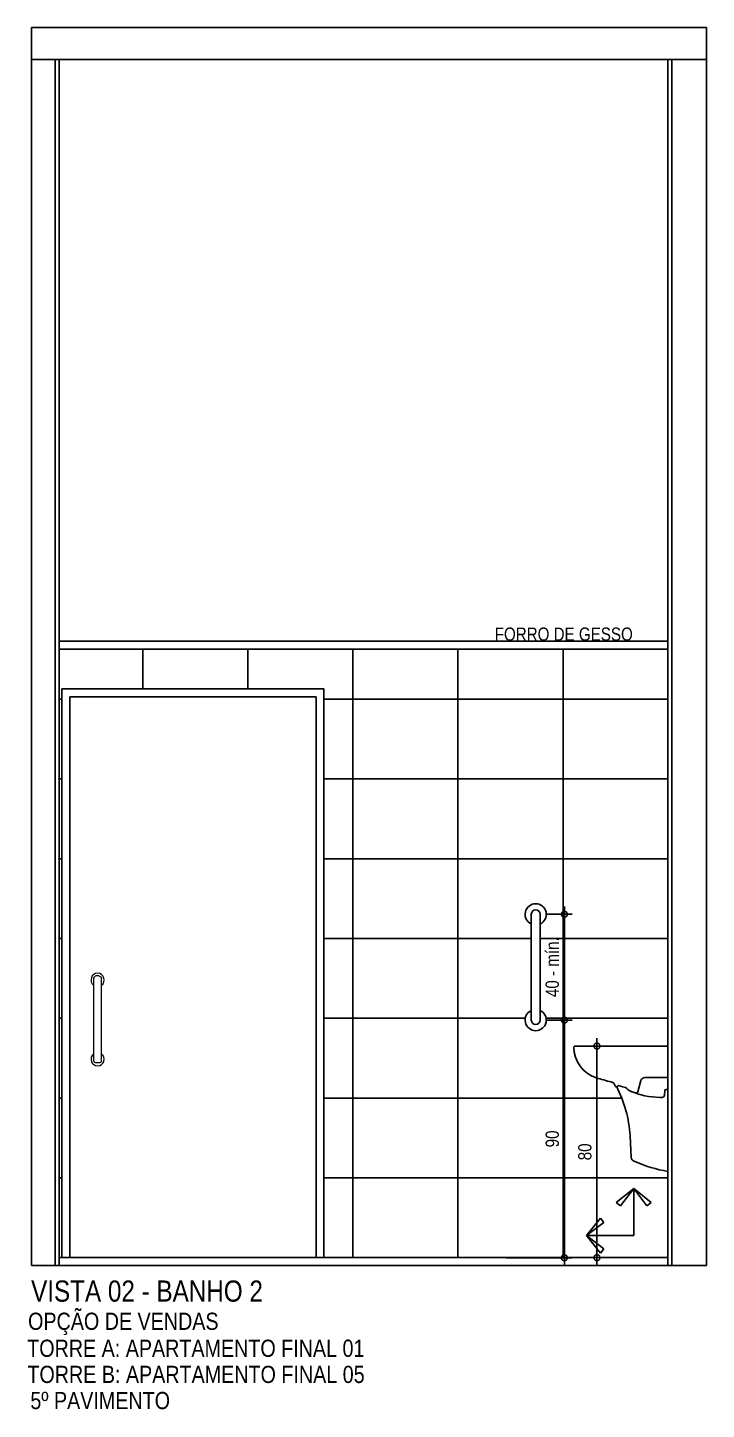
# Model space of a CAD drawing. Header units: metres. Extents: x 3 to 168, y -142 to 28.
# Drawn here: x 111.57 to 114.14, y -65.23 to -60 of the extents above; entities that cross this region are included whole.
import ezdxf

# ---------------------------------------------------------------- set-up
doc = ezdxf.new("R2010")
doc.units = ezdxf.units.M
for name, color, linetype in [('ARQ-ALV ACAB', 4, 'Continuous'), ('ARQ-ALV OSSO', 5, 'Continuous'), ('ARQ-AUX1', 1, 'Continuous'), ('ARQ-AUX2', 2, 'Continuous'), ('ARQ-CAX', 1, 'Continuous'), ('ARQ-CERÂMICA', 7, 'Continuous'), ('ARQ-DIM', 2, 'Continuous'), ('ARQ-HID', 2, 'Continuous'), ('ARQ-TXT', 2, 'Continuous')]:
    doc.layers.add(name, color=color, linetype=linetype)
doc.layers.add('ARQ-POR', color=1, linetype='Continuous', lineweight=20)
doc.styles.add('Adesa', font='ARIALN.TTF')
doc.dimstyles.new('ADESA 1-0025', dxfattribs={"dimtxt": 0.05, "dimasz": 0.045, "dimexe": 0.03, "dimexo": 0.04, "dimgap": 0.02, "dimtad": 1, "dimtoh": 1, "dimdec": 0, "dimlfac": 100, "dimzin": 4, "dimtxsty": 'Adesa', "dimblk": 'DOTSMALL', "dimcen": 1, "dimdle": 0.03, "dimclrd": 1, "dimclre": 1, "dimclrt": 256, "dimazin": 1, "dimtm": 1e-09, "dimtfac": 1, "dimtdec": 0, "dimtix": 1, "dimtmove": 2, "dimatfit": 0, "dimldrblk": 'DOTSMALL', "dimfxl": 0.8, "dimtvp": 2, "dimtolj": 1, "dimtzin": 0, "dimarcsym": 0})

# ---------------------------------------------------------------- blocks, each defined once
blk = doc.blocks.new('A$C5FB24879')
for p, q in [((0, 0.2579), (0, 0.4299)), ((0, 0.4299), (0.0144, 0.4299)), ((0, 0.2579), (0, -0.0437)), ((0.1435, 0.0907), (0.1391, 0.0084))]:
    blk.add_line(p, q)
blk.add_lwpolyline([(0.351, 0.4299, -0.439815), (0.3554, 0.426, -0.331931), (0.2709, 0.3099, -0.01466), (0.2144, 0.2942, 0.272731), (0.1998, 0.28, -0.743106), (0.1903, 0.2787, 0.372784), (0.1868, 0.2804, -0.001465), (0.1839, 0.2795, -0.012311), (0.1601, 0.2734, -0.169504), (0.1191, 0.2529, -0.348371), (0.1136, 0.257), (0.1022, 0.2997, 0.339603), (0.0877, 0.3108), (0, 0.3108)], format="xyb")
blk.add_lwpolyline([(0.3515, 0.4299), (0.0145, 0.4299)])
at = {"ltscale": 0.041515}
blk.add_lwpolyline([(0.1413, 0.2594, -0.10405), (0.0305, 0.236), (0.0222, 0.236, -0.385314), (0.0132, 0.2441), (0.0114, 0.2624, 0.385314), (0.0074, 0.266), (0.003, 0.266, 0.414214), (0, 0.263)], format="xyb", dxfattribs=at)
for centre, radius, start, end in [((0.5931, 0.0669), 0.4502, 152.1142, 176.9756), ((0.1241, 0.0092), 0.015, 285.4438, 356.9759), ((-0.0786, 0.4503), 0.5003, 279.0396, 294.3691)]:
    blk.add_arc(centre, radius, start, end)
blk = doc.blocks.new('_DotSmall')
at = {"color": 0, "linetype": 'ByBlock', "const_width": 0.5}
blk.add_lwpolyline([(-0.0625, 0, 1), (0.0625, 0, 1)], format="xyb", close=True, dxfattribs=at)
blk = doc.blocks.new('*D459')
at = {"layer": 'ARQ-DIM', "color": 1, "lineweight": -2, "transparency": 16777216}
for p, q in [((113.7251, -63.8246), (113.7251, -64.6846)), ((113.7706, -63.8546), (113.6951, -63.8546)), ((113.7706, -64.6546), (113.6951, -64.6546))]:
    blk.add_line(p, q, dxfattribs=at)
at = {"layer": 'Defpoints', "color": 0, "transparency": 16777216}
for p in [(113.8106, -63.8546), (113.7251, -64.6546), (113.8106, -64.6546)]:
    blk.add_point(p, dxfattribs=at)
at = {"layer": 'ARQ-DIM', "color": 1, "lineweight": -2, "transparency": 16777216, "xscale": 0.045, "yscale": 0.045, "zscale": 0.045}
for p, rotation in [((113.7251, -63.8546), 90), ((113.7251, -64.6546), 270)]:
    blk.add_blockref('_DotSmall', p, dxfattribs=dict(at, rotation=rotation))
at = {"layer": 'ARQ-DIM', "transparency": 16777216, "insert": (113.6796, -64.2546), "char_height": 0.05, "attachment_point": 5, "rotation": 90, "style": 'Adesa'}
blk.add_mtext('\\A1;80', dxfattribs=at)
blk = doc.blocks.new('*U275')
for p, q in [((-0.03, 0.0165), (0.37, 0.0165)), ((-0.03, -0.0165), (0.37, -0.0165))]:
    blk.add_line(p, q)
for centre, radius, start, end in [((-0.03, 0), 0.04, 24.362, 335.638), ((-0.03, 0), 0.0165, 90, 270), ((0.37, 0), 0.04, 204.362, 155.638), ((0.37, 0), 0.0165, 270, 90)]:
    blk.add_arc(centre, radius, start, end)
blk = doc.blocks.new('*D460')
at = {"layer": 'ARQ-DIM', "color": 1, "lineweight": -2, "transparency": 16777216}
for p, q in [((113.5337, -63.7565), (113.6321, -63.7565)), ((113.6021, -63.7265), (113.6021, -64.6849)), ((113.3824, -64.6549), (113.6321, -64.6549))]:
    blk.add_line(p, q, dxfattribs=at)
at = {"layer": 'Defpoints', "color": 0, "transparency": 16777216}
for p in [(113.4937, -63.7565, -0.0002), (113.3424, -64.6549, -0.0001), (113.6021, -64.6549)]:
    blk.add_point(p, dxfattribs=at)
at = {"layer": 'ARQ-DIM', "color": 1, "lineweight": -2, "transparency": 16777216, "xscale": 0.045, "yscale": 0.045, "zscale": 0.045}
for p, rotation in [((113.6021, -63.7565), 90), ((113.6021, -64.6549), 270)]:
    blk.add_blockref('_DotSmall', p, dxfattribs=dict(at, rotation=rotation))
at = {"layer": 'ARQ-DIM', "transparency": 16777216, "insert": (113.5565, -64.2057), "char_height": 0.05, "attachment_point": 5, "rotation": 90, "style": 'Adesa'}
blk.add_mtext('\\A1;90', dxfattribs=at)
blk = doc.blocks.new('*D461')
at = {"layer": 'ARQ-DIM', "color": 1, "lineweight": -2, "transparency": 16777216}
for p, q in [((113.5337, -63.3565), (113.6321, -63.3565)), ((113.6021, -63.3265), (113.6021, -63.7865)), ((113.5372, -63.7565), (113.6321, -63.7565))]:
    blk.add_line(p, q, dxfattribs=at)
at = {"layer": 'Defpoints', "color": 0, "transparency": 16777216}
for p in [(113.4937, -63.3565, -0.0002), (113.4972, -63.7565, -0.0001), (113.6021, -63.7565)]:
    blk.add_point(p, dxfattribs=at)
at = {"layer": 'ARQ-DIM', "color": 1, "lineweight": -2, "transparency": 16777216, "xscale": 0.045, "yscale": 0.045, "zscale": 0.045}
for p, rotation in [((113.6021, -63.3565), 90), ((113.6021, -63.7565), 270)]:
    blk.add_blockref('_DotSmall', p, dxfattribs=dict(at, rotation=rotation))
at = {"layer": 'ARQ-DIM', "transparency": 16777216, "insert": (113.5565, -63.5565), "char_height": 0.05, "attachment_point": 5, "rotation": 90, "style": 'Adesa'}
blk.add_mtext('\\A1;40 - mín.', dxfattribs=at)
blk = doc.blocks.new('Seta para pag.piso')
for p, q in [((0, 0.1126), (-0.0418, 0.0796)), ((0, 0.1126), (-0.0312, 0.0715)), ((0, 0.1126), (0, 0)), ((0, 0.1126), (0.0418, 0.0795)), ((0, 0.1126), (0.0312, 0.0715)), ((-0.0418, 0.0796), (-0.0312, 0.0715)), ((0.0418, 0.0795), (0.0312, 0.0715)), ((-0.1126, 0), (-0.0795, 0.0418)), ((-0.0795, 0.0418), (-0.0715, 0.0312)), ((-0.1126, 0), (-0.0715, 0.0312)), ((-0.1126, 0), (0, 0)), ((-0.1126, 0), (-0.0796, -0.0418)), ((-0.1126, 0), (-0.0715, -0.0312)), ((-0.0796, -0.0418), (-0.0715, -0.0312))]:
    blk.add_line(p, q)
blk = doc.blocks.new('AREAS MOLHADAS')
at = {"layer": 'ARQ-CERÂMICA'}
h = blk.add_hatch(dxfattribs=at)
h.set_pattern_fill('LINE', color=256, scale=0.095)
h.set_pattern_definition([(0, (113.9936, -64.65463), (0, 0.301625), [])])
h.paths.add_polyline_path([(113.9936, -62.3546), (111.6936, -62.3546), (111.6936, -64.6546), (111.7036, -64.6546), (111.7036, -62.5046), (112.6936, -62.5046), (112.6936, -64.6546), (113.9936, -64.6546), (113.9936, -64.3283, -0.066988), (113.8658, -64.2899, -0.328544), (113.8545, -64.2762), (113.8501, -64.1939, 0.107828), (113.7994, -64.0087, -0.406522), (113.7938, -64.0046, 0.272731), (113.7792, -63.9904, -0.014652), (113.7227, -63.9747, -0.331998), (113.6382, -63.8586, -0.4005), (113.6421, -63.8546), (113.979, -63.8546), (113.9936, -63.8546)])
h.paths.add_polyline_path([(113.5102, -63.3929), (113.5102, -63.72, -4.632624), (113.4772, -63.72), (113.4772, -63.3929, -4.632624)], flags=16)
h.paths.add_polyline_path([(113.7314, -64.2987), (113.7314, -64.21), (113.6273, -64.21), (113.6273, -64.2987)], flags=24)
h.paths.add_polyline_path([(113.6083, -64.2498), (113.6083, -64.1611), (113.5042, -64.1611), (113.5042, -64.2498)], flags=24)
h.paths.add_polyline_path([(113.6083, -63.6799), (113.6083, -63.4288), (113.5042, -63.4288), (113.5042, -63.6799)], flags=24)
h = blk.add_hatch(dxfattribs=at)
h.set_pattern_fill('LINE', color=256, scale=0.125, angle=90)
h.set_pattern_definition([(90, (113.9936, -64.65463), (-0.396875, 2e-17), [])])
h.paths.add_polyline_path([(113.9936, -62.3546), (111.6936, -62.3546), (111.6936, -64.6546), (111.7036, -64.6546), (111.7036, -62.5046), (112.6936, -62.5046), (112.6936, -64.6546), (113.9936, -64.6546), (113.9936, -64.3283, -0.066988), (113.8658, -64.2899, -0.328544), (113.8545, -64.2762), (113.8501, -64.1939, 0.107828), (113.7994, -64.0087, -0.406522), (113.7938, -64.0046, 0.272731), (113.7792, -63.9904, -0.014652), (113.7227, -63.9747, -0.331998), (113.6382, -63.8586, -0.4005), (113.6421, -63.8546), (113.979, -63.8546), (113.9936, -63.8546)])
h.paths.add_polyline_path([(113.5102, -63.3929), (113.5102, -63.72, -4.632624), (113.4772, -63.72), (113.4772, -63.3929, -4.632624)], flags=16)
h.paths.add_polyline_path([(113.7314, -64.2987), (113.7314, -64.21), (113.6273, -64.21), (113.6273, -64.2987)], flags=24)
h.paths.add_polyline_path([(113.6083, -64.2498), (113.6083, -64.1611), (113.5042, -64.1611), (113.5042, -64.2498)], flags=24)
h.paths.add_polyline_path([(113.6083, -63.6799), (113.6083, -63.4288), (113.5042, -63.4288), (113.5042, -63.6799)], flags=24)
at = {"layer": 'ARQ-ALV ACAB'}
for p, q in [((111.6936, -64.6846, 0), (111.6936, -60.1246, 0)), ((113.9936, -64.6846, 0), (113.9936, -60.1246, 0)), ((111.6936, -64.6546, 0), (113.9936, -64.6546, 0))]:
    blk.add_line(p, q, dxfattribs=at)
at = {"layer": 'ARQ-ALV OSSO'}
for p, q in [((111.5886, -64.6846, 0), (111.5886, -60.1246, 0)), ((111.6786, -64.6846, 0), (111.6786, -60.1246, 0)), ((114.0086, -64.6846, 0), (114.0086, -60.1246, 0)), ((114.1385, -64.6846, 0), (114.1385, -60.1246, 0)), ((111.5886, -64.6846, 0), (114.1385, -64.6846, 0))]:
    blk.add_line(p, q, dxfattribs=at)
at = {"layer": 'ARQ-AUX1'}
for p, q in [((111.6936, -62.3246, 0), (113.9936, -62.3246, 0)), ((111.6936, -62.3546, 0), (113.9936, -62.3546, 0))]:
    blk.add_line(p, q, dxfattribs=at)
at = {"layer": 'ARQ-AUX2'}
for p, q in [((114.1385, -60.0046, 0), (111.5886, -60.0046, 0)), ((114.1385, -60.1246, 0), (111.5886, -60.1246, 0))]:
    blk.add_line(p, q, dxfattribs=at)
at = {"layer": 'ARQ-AUX2', "elevation": 0}
for points in [[(111.5886, -60.0046), (111.5886, -60.1246)], [(114.1385, -60.0046), (114.1385, -60.1246)]]:
    blk.add_lwpolyline(points, dxfattribs=at)
at = {"layer": 'ARQ-CAX', "elevation": 0}
for points in [[(112.6936, -62.5046), (111.7036, -62.5046), (111.7036, -64.6546), (112.6936, -64.6546)], [(112.6636, -62.5346), (111.7336, -62.5346), (111.7336, -64.6546), (112.6636, -64.6546)]]:
    blk.add_lwpolyline(points, close=True, dxfattribs=at)
at = {"layer": 'ARQ-CERÂMICA', "elevation": 0}
blk.add_lwpolyline([(111.7036, -62.5046), (112.6936, -62.5046), (112.6936, -64.6546), (111.7036, -64.6546)], close=True, dxfattribs=at)
at = {"layer": 'ARQ-POR', "elevation": 0}
for points in [[(111.8435, -63.5896), (111.8335, -63.5896, 0.414214), (111.8235, -63.5996), (111.8235, -63.9096, 0.46386), (111.8335, -63.9173), (111.8435, -63.9173, 0.46386), (111.8535, -63.9096), (111.8535, -63.5996)], [(111.8435, -63.5896), (111.8435, -63.5896, -0.414214), (111.8535, -63.5996)]]:
    blk.add_lwpolyline(points, format="xyb", dxfattribs=at)
at = {"layer": 'ARQ-POR'}
for centre, start, end in [((111.8385, -63.6046, 0), 306.9108, 233.1206), ((111.8385, -63.9046, 0), 126.8794, 53.0892)]:
    blk.add_arc(centre, 0.025, start, end, dxfattribs=at)
at = {"layer": 'ARQ-CERÂMICA', "xscale": -1.58230973583663, "yscale": 1.58230973583663, "zscale": 1.58230973583663, "rotation": 90}
blk.add_blockref('Seta para pag.piso', (113.8641, -64.5714), dxfattribs=at)
at = {"layer": 'ARQ-HID', "rotation": 90.00000000000001}
blk.add_blockref('*U275', (113.4937, -63.7265, -0.0001), dxfattribs=at)
at = {"layer": 'ARQ-HID', "xscale": -1}
blk.add_blockref('A$C5FB24879', (113.9936, -64.2846, 0), dxfattribs=at)
at = {"layer": 'ARQ-TXT', "style": 'Adesa'}
for s, height, p in [('FORRO DE GESSO', 0.05, (113.3388, -62.3224, 108.9697)), ('OPÇÃO DE VENDAS', 0.065, (111.5757, -64.9275, 217.9394)), ('TORRE A: APARTAMENTO FINAL 01', 0.065, (111.5724, -65.0296, 108.9697)), ('TORRE B: APARTAMENTO FINAL 05', 0.065, (111.5731, -65.1284, 217.9394)), ('5º PAVIMENTO', 0.065, (111.5843, -65.2272, 326.909))]:
    blk.add_text(s, height=height, dxfattribs=at).set_placement(p)
at = {"layer": 'ARQ-TXT', "ltscale": 0.5, "style": 'Adesa'}
blk.add_text('VISTA 02 - BANHO 2', height=0.08, dxfattribs=at).set_placement((111.5871, -64.8209, 0))
at = {"layer": 'ARQ-DIM'}
dim = blk.add_linear_dim(base=(113.6021, -63.7565, 0.0001), p1=(113.4937, -63.3565, -0.0001), p2=(113.4972, -63.7565, 0), angle=90, text='<> - mín.', dimstyle='ADESA 1-0025', dxfattribs=at)
dim.commit()
dim.dimension.update_dxf_attribs({"geometry": '*D461', "text_midpoint": (113.5565, -63.5565, 0.0001)})
for base, p1, p2, picture, middle in [((113.6021, -64.6549, 0.0001), (113.4937, -63.7565, -0.0001), (113.3424, -64.6549, 0), '*D460', (113.5565, -64.2057, 0.0001)), ((113.7251, -64.6546, 0), (113.8106, -63.8546, 0), (113.8106, -64.6546, 0), '*D459', (113.6796, -64.2546, 0))]:
    dim = blk.add_linear_dim(base=base, p1=p1, p2=p2, angle=90, dimstyle='ADESA 1-0025', dxfattribs=at)
    dim.commit()
    dim.dimension.update_dxf_attribs({"geometry": picture, "text_midpoint": middle})

msp = doc.modelspace()

# ---------------------------------------------------------------- block references
msp.add_blockref('AREAS MOLHADAS', (0, 0))

doc.saveas('drawing.dxf')
